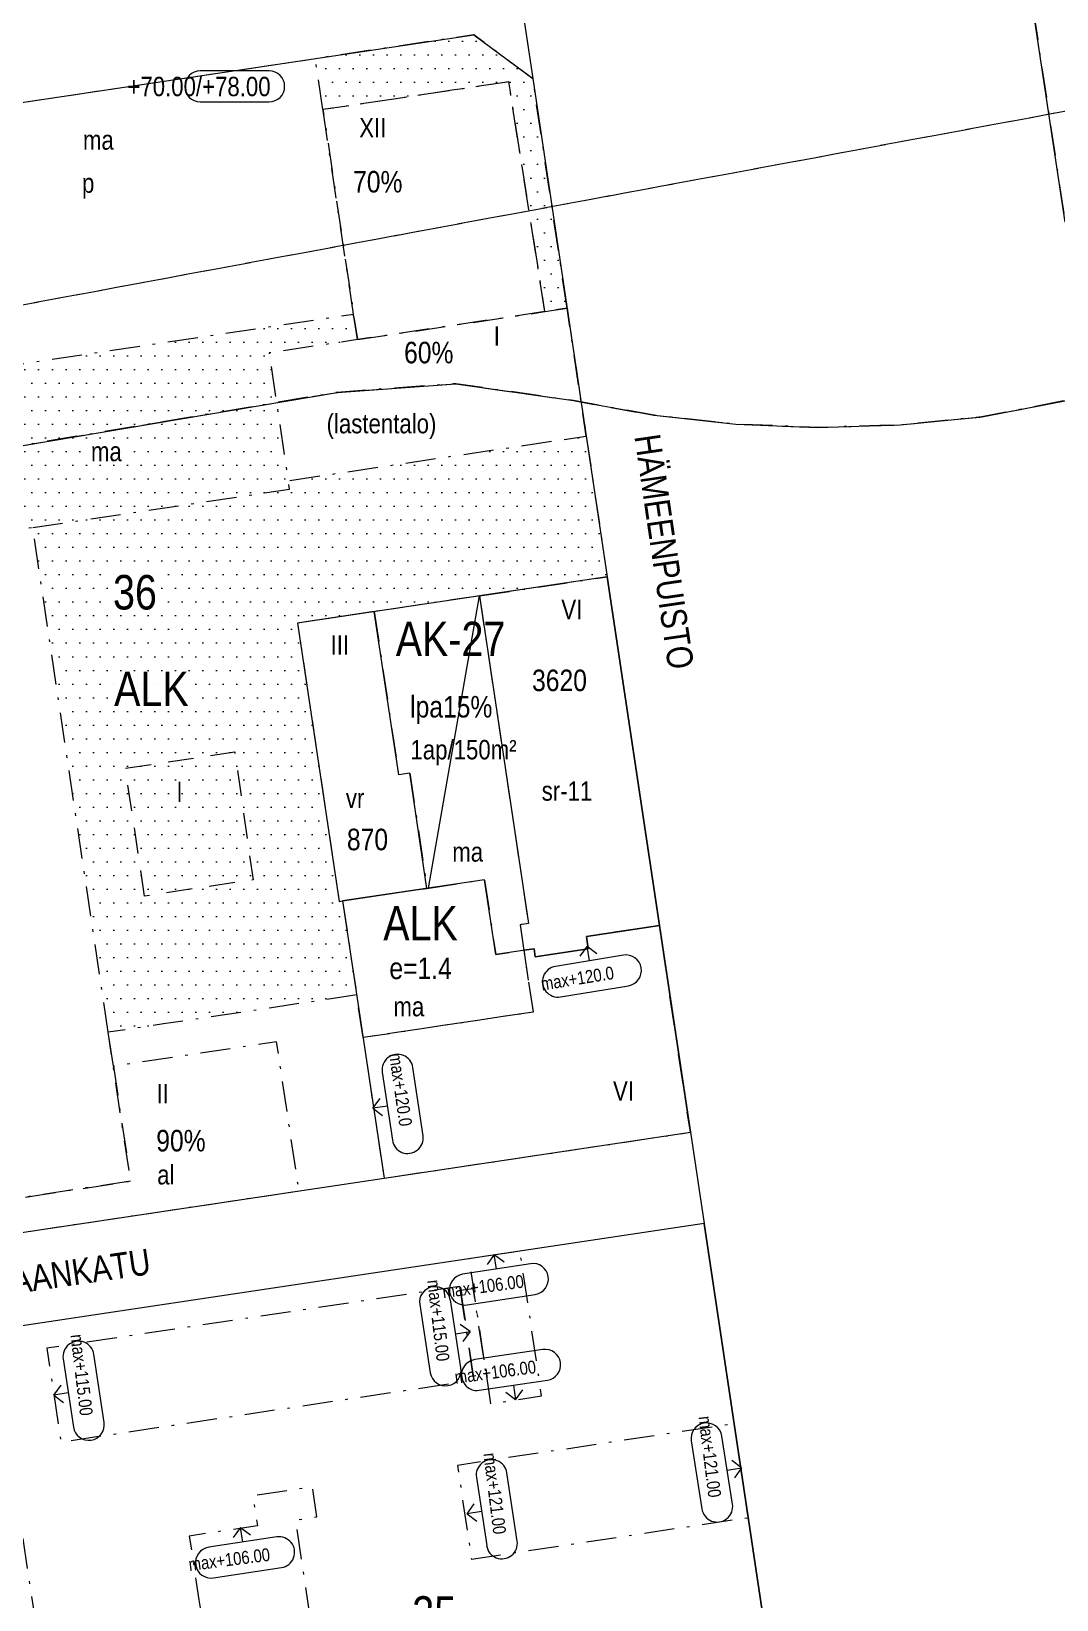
# Model space of a CAD drawing. Header units: metres. Extents: x 24485995 to 24488038, y 6819999 to 6822001.
# Drawn here: x 24486622.3 to 24486741.4, y 6821346.3 to 6821528.3 of the extents above; entities that cross this region are included whole.
import ezdxf

# ---------------------------------------------------------------- set-up
doc = ezdxf.new("R2010")
doc.units = ezdxf.units.M
for name, pattern in [('k10020', [0]), ('k10040', [10.3, 3.5, -1.5, 0.3, -1.5, 3.5]), ('k10050', [8, 3, -2, 3]), ('K10271', [0]), ('k10li0', [0])]:
    doc.linetypes.add(name, pattern=pattern)
for name, color, linetype, lineweight in [('AK_AsemakaavaTeksti_Kadun_puistonnimi', 7, 'Continuous', 0), ('AK_AsemakaavaTeksti_Korttelinumero', 7, 'Continuous', 0), ('AK_AsemakaavaViiva_Kaupunginosan_raja', 7, 'Continuous', 0), ('AK_Kaavamerkinta_Kayttotarkoitusalue', 7, 'Continuous', 0), ('AK_KayttotarkoitusViiva', 7, 'Continuous', 0), ('AK_LiikennointiTeksti_Autopaikkamerkinta_m2', 7, 'Continuous', 0), ('AK_MaanalainenkSymboli', 132, 'Continuous', 0), ('AK_MaanalainenkTeksti_Korkeusmerkinta', 132, 'Continuous', 0), ('AK_MaanalainenkViiva_Alueenosan_raja', 132, 'Continuous', 0), ('AK_MaanalainenkViiva_Liikennealueen_kuvio', 132, 'Continuous', 0), ('AK_MaanalainenkViiva_Ohj_Alueenosan_raja', 132, 'Continuous', 0), ('AK_MuuAsemakaavaTeksti_Alueenosan_kayttotarkoitus', 7, 'Continuous', 0), ('AK_MuuAsemakaavaTeksti_Erityismaarays', 7, 'Continuous', 0), ('AK_MuuAsemakaavaViiva_alueenosan_raja', 7, 'Continuous', 0), ('AK_MuuAsemakaavaViiva_Ohj_alueenosan_raja', 7, 'Continuous', 0), ('AK_Poistettava_merkintä', 7, 'Continuous', 0), ('AK_RakennusalaTeksti_Kerrosala_tai_luku', 7, 'Continuous', 0), ('AK_RakennusalaTeksti_Rakennusoikeus', 7, 'Continuous', 0), ('AK_RakennusalaTeksti_Tehokkuusluku', 7, 'Continuous', 0), ('AK_RakennusalaViiva_Maanalaisen_tilan_viiva', 7, 'Continuous', 0), ('AK_RakennusalaViiva_Rakennusalan_raja__I_', 7, 'Continuous', 0), ('AK_RakentaminenTeksti_Korkeusmerkinta', 7, 'Continuous', 0), ('AK_RakentaminenTeksti_Korkeusmerkinta_ja_soikio', 7, 'Continuous', 0), ('AK_RakentaminenTeksti_Korkeusmerkinta_ja_soikio_ja_nuoli', 7, 'Continuous', 0), ('AK_YmparistoAlue_Istutettava_alue', 7, 'Continuous', 0)]:
    doc.layers.add(name, color=color, linetype=linetype, lineweight=lineweight)
doc.styles.add('ArialNarrow', font='ARIALN.TTF')

# ---------------------------------------------------------------- blocks, each defined once
blk = doc.blocks.new('AKP43')
at = {"layer": 'AK_RakentaminenTeksti_Korkeusmerkinta_ja_soikio', "color": 7, "linetype": 'Continuous', "lineweight": 13}
for p, q in [((4, 1.8), (-4, 1.8)), ((-4, -1.8), (4, -1.8))]:
    blk.add_line(p, q, dxfattribs=at)
for centre, start, end in [((-4, 0), 90, 270), ((4, 0), 270, 90)]:
    blk.add_arc(centre, 1.8, start, end, dxfattribs=at)

msp = doc.modelspace()

# ---------------------------------------------------------------- hatches: boundary and pattern name
at = {"layer": 'AK_YmparistoAlue_Istutettava_alue', "linetype": 'Continuous', "lineweight": 0}
h = msp.add_hatch(dxfattribs=at)
h.set_pattern_fill('DOTS', style=0)
h.paths.add_polyline_path([(24486677.31, 6821525.24), (24486673.67, 6821527.93), (24486655.27, 6821525.18), (24486656.17, 6821519.25), (24486671.41, 6821521.53), (24486674.55, 6821522), (24486677.74, 6821522.47), (24486681.94, 6821495.81), (24486684.51, 6821496.19), (24486680.53, 6821522.86)], flags=0)
h = msp.add_hatch(dxfattribs=at)
h.set_pattern_fill('DOTS', style=0)
h.paths.add_polyline_path([(24486652.26, 6821475.19), (24486652.12, 6821476.17), (24486649.9, 6821491.01), (24486660.16, 6821492.54), (24486659.71, 6821495.52), (24486649.46, 6821493.97), (24486611.26, 6821488.26), (24486589.49, 6821485), (24486585.5, 6821511.71), (24486583.03, 6821511.34), (24486583.47, 6821508.38), (24486585.84, 6821492.55), (24486587.91, 6821478.7), (24486590.38, 6821479.07), (24486595.33, 6821479.81), (24486601.26, 6821480.7), (24486606.21, 6821481.44), (24486607.69, 6821481.66), (24486609.47, 6821469.79), (24486609.61, 6821468.81), (24486614.07, 6821469.47), (24486622.47, 6821470.73), (24486628.9, 6821471.69), (24486641.75, 6821473.62)], flags=0)
h = msp.add_hatch(dxfattribs=at)
h.set_pattern_fill('DOTS', style=0)
h.paths.add_polyline_path([(24486652.26, 6821475.19), (24486641.75, 6821473.62), (24486628.9, 6821471.69), (24486622.47, 6821470.73), (24486631.23, 6821412.16), (24486637.65, 6821413.13), (24486650.18, 6821415), (24486660.08, 6821416.48), (24486658.44, 6821427.4), (24486658.05, 6821427.34), (24486653.22, 6821459.65), (24486662.11, 6821460.98), (24486663.4, 6821461.17), (24486673.05, 6821462.62), (24486673.35, 6821462.66), (24486674.34, 6821462.81), (24486689.17, 6821465.03), (24486686.73, 6821481.35), (24486684.16, 6821480.97), (24486652.12, 6821476.17)], flags=0)

# ---------------------------------------------------------------- linework, layer by layer
at = {"layer": 'AK_AsemakaavaViiva_Kaupunginosan_raja', "linetype": 'k10020', "lineweight": 9, "flags": 128}
for points in [[(24486677.56, 6821542.66), (24486680.52, 6821522.86)], [(24486680.52, 6821522.86), (24486689.18, 6821465.03)], [(24486689.18, 6821465.03), (24486695.23, 6821424.55)], [(24486695.23, 6821424.55), (24486698.82, 6821400.54)], [(24486698.82, 6821400.54), (24486700.43, 6821389.94)], [(24486700.43, 6821389.94), (24486719.77, 6821260.77)]]:
    msp.add_lwpolyline(points, dxfattribs=at)
at = {"layer": 'AK_KayttotarkoitusViiva', "linetype": 'Continuous', "lineweight": 20, "flags": 128}
for points in [[(24486742.33, 6821506.2), (24486737.63, 6821537.57), (24486741.09, 6821538.09), (24486792.53, 6821545.81)], [(24486582.58, 6821514.31), (24486673.67, 6821527.93), (24486680.52, 6821522.86), (24486689.18, 6821465.03)], [(24486585.84, 6821492.55), (24486601.77, 6821386.02), (24486663.26, 6821395.22)], [(24486689.18, 6821465.03), (24486653.22, 6821459.65), (24486658.05, 6821427.34), (24486658.44, 6821427.4)], [(24486689.18, 6821465.03), (24486695.23, 6821424.55)], [(24486695.23, 6821424.55), (24486686.75, 6821423.28), (24486686.97, 6821421.82), (24486680.81, 6821420.9), (24486680.67, 6821421.85), (24486676.22, 6821421.18), (24486674.92, 6821429.86), (24486658.44, 6821427.4)], [(24486658.44, 6821427.4), (24486663.26, 6821395.22)], [(24486663.26, 6821395.22), (24486698.82, 6821400.54), (24486695.23, 6821424.55)], [(24486622.72, 6821246.24), (24486719.77, 6821260.77), (24486700.43, 6821389.94), (24486603.38, 6821375.41), (24486622.72, 6821246.24)]]:
    msp.add_lwpolyline(points, dxfattribs=at)
at = {"layer": 'AK_MaanalainenkViiva_Alueenosan_raja', "linetype": 'k10040', "lineweight": 5, "flags": 128}
msp.add_lwpolyline([(24487904.87, 6822000), (24487912.66, 6821965.55), (24487865.91, 6821959.02), (24487839.01, 6821960.38), (24487795.63, 6821934.66), (24487733.23, 6821897.55), (24487490.51, 6821748.59), (24487460.38, 6821729.37), (24487429.64, 6821710.44), (24487387.98, 6821686.57), (24487345.7, 6821664.47), (24487302.61, 6821644.03), (24487279.84, 6821634.25), (24487264.67, 6821627.98), (24487270.52, 6821613.25), (24487232.97, 6821598.36), (24487181.75, 6821580.35), (24487129.78, 6821564.57), (24487077.19, 6821551.06), (24487055.55, 6821546.21), (24487022.13, 6821539.73), (24487007.31, 6821528.53), (24486995.34, 6821519.49), (24486983.34, 6821510.49), (24486970.66, 6821502.47), (24486957.2, 6821495.86), (24486943.1, 6821490.75), (24486928.63, 6821486.77), (24486923.49, 6821486), (24486908.85, 6821483.8), (24486903.42, 6821482.99), (24486900.75, 6821482.59), (24486891.59, 6821484.39), (24486877.62, 6821489.86), (24486864.68, 6821497.44), (24486853.08, 6821506.95), (24486732.66, 6821483.59), (24486723.17, 6821482.65), (24486713.64, 6821482.36), (24486704.11, 6821482.74), (24486694.63, 6821483.78), (24486685.24, 6821485.47), (24486671.58, 6821487.44), (24486657.81, 6821486.43), (24486560.8, 6821470.08), (24486112.2, 6821386.78), (24486064.09, 6821378.83), (24486015.55, 6821372.78), (24486000, 6821371.46)], dxfattribs=at)
at = {"layer": 'AK_MaanalainenkViiva_Liikennealueen_kuvio', "linetype": 'k10li0', "lineweight": 5, "flags": 128}
msp.add_lwpolyline([(24486000, 6821371.46), (24486015.55, 6821372.78), (24486064.09, 6821378.83), (24486112.2, 6821386.78), (24486560.8, 6821470.08), (24486657.81, 6821486.43), (24486671.58, 6821487.44), (24486685.24, 6821485.47), (24486694.63, 6821483.78), (24486704.11, 6821482.74), (24486713.64, 6821482.36), (24486723.17, 6821482.65), (24486732.66, 6821483.59), (24486853.08, 6821506.95), (24486864.68, 6821497.44), (24486877.62, 6821489.86), (24486891.59, 6821484.39), (24486900.75, 6821482.59), (24486903.42, 6821482.99), (24486908.85, 6821483.8), (24486923.49, 6821486), (24486928.63, 6821486.77), (24486943.1, 6821490.75), (24486957.2, 6821495.86), (24486970.66, 6821502.47), (24486983.34, 6821510.49), (24486995.34, 6821519.49), (24487007.31, 6821528.53), (24487022.13, 6821539.73), (24487055.55, 6821546.21), (24487077.19, 6821551.06), (24487129.78, 6821564.57), (24487181.75, 6821580.35), (24487232.97, 6821598.36), (24487270.52, 6821613.25), (24487264.67, 6821627.98), (24487279.84, 6821634.25), (24487302.61, 6821644.03), (24487345.7, 6821664.47), (24487387.98, 6821686.57), (24487429.64, 6821710.44), (24487460.38, 6821729.37), (24487490.51, 6821748.59), (24487733.23, 6821897.55), (24487795.63, 6821934.66), (24487839.01, 6821960.38), (24487865.91, 6821959.02), (24487912.66, 6821965.55), (24487904.87, 6822000)], dxfattribs=at)
at = {"layer": 'AK_MaanalainenkViiva_Ohj_Alueenosan_raja', "linetype": 'k10050', "lineweight": 5, "flags": 128}
for points in [[(24487904.87, 6822000), (24487909.36, 6821980.14), (24487865.26, 6821974.07), (24487835.25, 6821975.59), (24487787.97, 6821947.56), (24487725.47, 6821910.38), (24487482.55, 6821761.31), (24487452.41, 6821742.08), (24487421.97, 6821723.34), (24487380.77, 6821699.73), (24487339.01, 6821677.9), (24487296.43, 6821657.7), (24487274.02, 6821648.07), (24487241.89, 6821634.81), (24487209.39, 6821622.46), (24487176.55, 6821611.05), (24487143.41, 6821600.58), (24487112.33, 6821592.06), (24487081.26, 6821583.54), (24487052.48, 6821576.81), (24487018.02, 6821570.34), (24486849.52, 6821538.95), (24486695.51, 6821510.35), (24486558.06, 6821484.83), (24486109.6, 6821401.56), (24486061.93, 6821393.68), (24486013.99, 6821387.7), (24486000, 6821386.51)], [(24486903.42, 6821482.99), (24486908.85, 6821483.8), (24486923.49, 6821486), (24486928.63, 6821486.77), (24486943.1, 6821490.75), (24486957.2, 6821495.86), (24486970.66, 6821502.47), (24486983.34, 6821510.49), (24486995.34, 6821519.49), (24487007.31, 6821528.53), (24487022.13, 6821539.73), (24487055.55, 6821546.21), (24487077.19, 6821551.06), (24487129.78, 6821564.57), (24487181.75, 6821580.35), (24487232.97, 6821598.36), (24487270.52, 6821613.25), (24487264.67, 6821627.98), (24487279.84, 6821634.25), (24487302.61, 6821644.03), (24487345.7, 6821664.47), (24487387.98, 6821686.57), (24487429.64, 6821710.44), (24487460.38, 6821729.37), (24487490.51, 6821748.59), (24487733.23, 6821897.55), (24487795.63, 6821934.66), (24487839.01, 6821960.38), (24487865.91, 6821959.02), (24487912.66, 6821965.55), (24487909.36, 6821980.14), (24487865.26, 6821974.07), (24487835.25, 6821975.59), (24487787.97, 6821947.56), (24487725.47, 6821910.38), (24487482.55, 6821761.31), (24487452.41, 6821742.08), (24487421.97, 6821723.34), (24487380.77, 6821699.73), (24487339.01, 6821677.9), (24487296.43, 6821657.7), (24487274.02, 6821648.07), (24487241.89, 6821634.81), (24487209.39, 6821622.46), (24487176.55, 6821611.05), (24487143.41, 6821600.58), (24487112.33, 6821592.06), (24487081.26, 6821583.54), (24487052.48, 6821576.81), (24487018.02, 6821570.34), (24486849.52, 6821538.95), (24486695.51, 6821510.35), (24486558.06, 6821484.83), (24486109.6, 6821401.56), (24486061.93, 6821393.68), (24486013.99, 6821387.7), (24486000, 6821386.51)], [(24486000, 6821371.46), (24486015.55, 6821372.78), (24486064.09, 6821378.83), (24486112.2, 6821386.78), (24486560.8, 6821470.08), (24486657.81, 6821486.43), (24486671.58, 6821487.44), (24486685.24, 6821485.47), (24486694.63, 6821483.78), (24486704.11, 6821482.74), (24486713.64, 6821482.36), (24486723.17, 6821482.65), (24486732.66, 6821483.59), (24486853.08, 6821506.95), (24486864.68, 6821497.44), (24486877.62, 6821489.86), (24486891.59, 6821484.39), (24486900.75, 6821482.59), (24486903.42, 6821482.99)]]:
    msp.add_lwpolyline(points, dxfattribs=at)
at = {"layer": 'AK_MuuAsemakaavaViiva_alueenosan_raja', "linetype": 'k10040', "lineweight": 5, "flags": 128}
for points in [[(24486737.63, 6821537.57), (24486739.98, 6821521.89), (24486742.33, 6821506.2), (24486766.07, 6821509.77), (24486763.73, 6821525.32), (24486761.36, 6821541.15), (24486741.09, 6821538.09), (24486737.63, 6821537.57)], [(24486684.51, 6821496.19), (24486680.52, 6821522.86), (24486677.31, 6821525.24), (24486673.67, 6821527.93), (24486655.28, 6821525.18)], [(24486583.03, 6821511.34), (24486582.58, 6821514.31), (24486655.28, 6821525.18)], [(24486656.16, 6821519.25), (24486655.28, 6821525.18)], [(24486681.94, 6821495.8), (24486677.74, 6821522.48), (24486674.56, 6821522), (24486671.41, 6821521.53), (24486656.16, 6821519.25)], [(24486660.16, 6821492.55), (24486681.94, 6821495.8), (24486677.74, 6821522.48), (24486674.56, 6821522), (24486671.41, 6821521.53), (24486656.16, 6821519.25), (24486659.71, 6821495.51), (24486660.16, 6821492.55)], [(24486659.71, 6821495.51), (24486656.16, 6821519.25)], [(24486681.94, 6821495.8), (24486660.16, 6821492.55), (24486649.9, 6821491.01), (24486652.12, 6821476.18), (24486684.15, 6821480.97), (24486686.73, 6821481.35), (24486684.51, 6821496.19), (24486681.94, 6821495.8)], [(24486681.94, 6821495.8), (24486684.51, 6821496.19)], [(24486684.51, 6821496.19), (24486686.73, 6821481.35)], [(24486611.25, 6821488.26), (24486649.46, 6821493.98), (24486659.71, 6821495.51)], [(24486660.16, 6821492.55), (24486659.71, 6821495.51)], [(24486684.15, 6821480.97), (24486686.73, 6821481.35)], [(24486686.73, 6821481.35), (24486689.18, 6821465.03)], [(24486622.47, 6821470.73), (24486628.9, 6821471.69), (24486641.75, 6821473.62), (24486652.27, 6821475.19), (24486652.12, 6821476.18)], [(24486631.23, 6821412.16), (24486622.47, 6821470.73), (24486614.07, 6821469.47), (24486609.61, 6821468.81), (24486618.59, 6821408.76), (24486619.04, 6821405.79), (24486620.96, 6821392.93), (24486633.82, 6821394.86), (24486631.82, 6821408.2), (24486631.23, 6821412.16)], [(24486674.34, 6821462.81), (24486689.18, 6821465.03)], [(24486674.34, 6821462.81), (24486673.35, 6821462.66), (24486673.05, 6821462.62), (24486663.4, 6821461.17), (24486662.12, 6821460.98)], [(24486674.34, 6821462.81), (24486680.03, 6821424.78), (24486679.04, 6821424.63), (24486679.41, 6821422.18), (24486679.48, 6821421.67)], [(24486662.12, 6821460.98), (24486653.22, 6821459.65), (24486658.05, 6821427.34), (24486658.44, 6821427.4)], [(24486662.12, 6821460.98), (24486664.95, 6821442.02), (24486666.24, 6821442.21), (24486666.31, 6821441.72), (24486668.24, 6821428.86)], [(24486658.44, 6821427.4), (24486660.08, 6821416.48)], [(24486686.75, 6821423.28), (24486686.97, 6821421.82), (24486680.81, 6821420.9), (24486680.67, 6821421.85), (24486679.48, 6821421.67), (24486680.56, 6821414.49), (24486660.82, 6821411.53), (24486663.26, 6821395.22), (24486683, 6821398.17), (24486698.82, 6821400.54), (24486696.38, 6821416.85), (24486695.23, 6821424.55), (24486686.75, 6821423.28)], [(24486679.48, 6821421.67), (24486680.56, 6821414.49)], [(24486660.08, 6821416.48), (24486650.19, 6821415), (24486637.66, 6821413.12), (24486631.23, 6821412.16)], [(24486660.82, 6821411.53), (24486660.08, 6821416.48)], [(24486680.56, 6821414.49), (24486660.82, 6821411.53)], [(24486631.82, 6821408.2), (24486631.23, 6821412.16)], [(24486609.64, 6821404.38), (24486612.16, 6821387.57), (24486621.55, 6821388.98), (24486634.41, 6821390.9), (24486653.37, 6821393.74), (24486650.78, 6821411.04), (24486631.82, 6821408.2), (24486633.82, 6821394.86), (24486620.96, 6821392.93), (24486619.04, 6821405.79), (24486609.64, 6821404.38)], [(24486675.1, 6821372.5), (24486675.62, 6821369.03), (24486681.55, 6821369.96), (24486681.04, 6821373.38), (24486679.56, 6821383.27), (24486679.04, 6821386.73), (24486673.11, 6821385.85), (24486673.55, 6821382.88), (24486673.62, 6821382.38), (24486675.1, 6821372.5)], [(24486672.14, 6821382.16), (24486672.07, 6821382.66), (24486624.1, 6821375.48), (24486625.73, 6821364.6), (24486638.72, 6821366.54), (24486651.08, 6821368.39), (24486673.69, 6821371.78), (24486673.62, 6821372.27), (24486672.14, 6821382.16)], [(24486672.14, 6821382.16), (24486673.62, 6821372.27), (24486675.1, 6821372.5), (24486673.62, 6821382.38), (24486672.14, 6821382.16)], [(24486705.54, 6821355.82), (24486705.46, 6821356.31), (24486703.91, 6821366.7), (24486682.52, 6821363.49), (24486676.58, 6821362.61), (24486671.77, 6821361.88), (24486672.29, 6821358.42), (24486673.4, 6821351.01), (24486678.84, 6821351.82), (24486705.54, 6821355.82)], [(24486622.87, 6821343.19), (24486622.57, 6821345.17), (24486620.24, 6821360.74), (24486608.37, 6821358.96), (24486610.89, 6821342.15), (24486611, 6821341.41), (24486613.47, 6821341.78), (24486622.87, 6821343.19)], [(24486656.7, 6821330.81), (24486654.11, 6821348.12), (24486653, 6821355.54), (24486655.44, 6821355.9), (24486654.96, 6821359.37), (24486652.48, 6821359), (24486648.03, 6821358.33), (24486648.55, 6821354.87), (24486640.64, 6821353.68), (24486641.75, 6821346.27), (24486644.34, 6821328.96), (24486645.08, 6821324.02), (24486647.8, 6821324.42), (24486647.06, 6821329.37), (24486652.25, 6821330.14), (24486656.7, 6821330.81)]]:
    msp.add_lwpolyline(points, dxfattribs=at)
at = {"layer": 'AK_MuuAsemakaavaViiva_Ohj_alueenosan_raja', "linetype": 'k10050', "lineweight": 5, "flags": 128}
msp.add_lwpolyline([(24486635.44, 6821427.96), (24486633.22, 6821442.79), (24486645.92, 6821444.69), (24486648.05, 6821429.84), (24486635.44, 6821427.96)], dxfattribs=at)
at = {"layer": 'AK_Poistettava_merkintä', "linetype": 'k10040', "lineweight": 0, "flags": 128}
msp.add_lwpolyline([(24486668.24, 6821428.86), (24486674.92, 6821429.86), (24486675.78, 6821424.15), (24486676.22, 6821421.18), (24486679.19, 6821421.62), (24486679.48, 6821421.67)], dxfattribs=at)
at = {"layer": 'AK_RakennusalaViiva_Maanalaisen_tilan_viiva', "linetype": 'Continuous', "lineweight": 5, "flags": 128}
msp.add_lwpolyline([(24486674.28, 6821462.8), (24486668.38, 6821428.88)], dxfattribs=at)
at = {"layer": 'AK_RakennusalaViiva_Rakennusalan_raja__I_', "linetype": 'K10271', "lineweight": 9, "flags": 128}
for points in [[(24486689.18, 6821465.03), (24486674.34, 6821462.81), (24486680.03, 6821424.78), (24486679.04, 6821424.63), (24486679.41, 6821422.18), (24486679.48, 6821421.67), (24486680.67, 6821421.85), (24486680.81, 6821420.9), (24486686.97, 6821421.82), (24486686.75, 6821423.28), (24486695.23, 6821424.55), (24486689.18, 6821465.03)], [(24486666.95, 6821428.67), (24486668.24, 6821428.86), (24486666.31, 6821441.72), (24486666.24, 6821442.21), (24486664.95, 6821442.02), (24486662.12, 6821460.98), (24486653.22, 6821459.65), (24486658.05, 6821427.34), (24486658.44, 6821427.4), (24486666.95, 6821428.67)]]:
    msp.add_lwpolyline(points, dxfattribs=at)
at = {"layer": 'AK_RakentaminenTeksti_Korkeusmerkinta_ja_soikio_ja_nuoli', "linetype": 'Continuous', "lineweight": 5, "elevation": 0, "flags": 128}
for points in [[(24486691.05, 6821421.11), (24486683.16, 6821419.8)], [(24486686.83, 6821422.13), (24486686, 6821420.98)], [(24486686.83, 6821422.13), (24486687.98, 6821421.31)], [(24486687.1, 6821420.46), (24486686.83, 6821422.13)], [(24486683.75, 6821416.25), (24486691.64, 6821417.56)]]:
    msp.add_lwpolyline(points, dxfattribs=at)
at = {"layer": 'AK_RakentaminenTeksti_Korkeusmerkinta_ja_soikio_ja_nuoli', "linetype": 'Continuous', "lineweight": 5, "flags": 128}
for points in [[(24486663.05, 6821407.53), (24486664.22, 6821399.62)], [(24486667.78, 6821400.15), (24486666.61, 6821408.06)], [(24486661.95, 6821403.33), (24486662.8, 6821404.46)], [(24486663.64, 6821403.58), (24486661.95, 6821403.33)], [(24486661.95, 6821403.33), (24486663.09, 6821402.49)], [(24486676.05, 6821386.35), (24486675.22, 6821385.21)], [(24486676.05, 6821386.35), (24486677.19, 6821385.52)], [(24486676.31, 6821384.67), (24486676.05, 6821386.35)], [(24486680.26, 6821385.29), (24486672.36, 6821384.06)], [(24486672.18, 6821373.19), (24486670.95, 6821381.09)], [(24486672.91, 6821380.5), (24486680.82, 6821381.73)], [(24486667.39, 6821380.54), (24486668.62, 6821372.63)], [(24486671.56, 6821377.14), (24486673.24, 6821377.4)], [(24486673.24, 6821377.4), (24486672.1, 6821378.23)], [(24486673.24, 6821377.4), (24486672.41, 6821376.26)], [(24486625.99, 6821374.24), (24486627.18, 6821366.32)], [(24486630.74, 6821366.85), (24486629.56, 6821374.77)], [(24486681.69, 6821375.33), (24486673.78, 6821374.15)], [(24486624.9, 6821370.03), (24486625.74, 6821371.17)], [(24486626.58, 6821370.28), (24486624.9, 6821370.03)], [(24486624.9, 6821370.03), (24486626.04, 6821369.19)], [(24486674.31, 6821370.59), (24486682.22, 6821371.77)], [(24486678.52, 6821369.5), (24486677.38, 6821370.34)], [(24486678.27, 6821371.18), (24486678.52, 6821369.5)], [(24486678.52, 6821369.5), (24486679.36, 6821370.63)], [(24486698.92, 6821364.72), (24486700.16, 6821356.82)], [(24486703.72, 6821357.38), (24486702.47, 6821365.28)], [(24486678.72, 6821353.1), (24486677.53, 6821361.01)], [(24486703.1, 6821361.33), (24486704.78, 6821361.6)], [(24486704.78, 6821361.6), (24486703.63, 6821362.43)], [(24486704.78, 6821361.6), (24486703.94, 6821360.45)], [(24486673.97, 6821360.47), (24486675.17, 6821352.56)], [(24486672.89, 6821356.26), (24486673.72, 6821357.4)], [(24486674.57, 6821356.52), (24486672.89, 6821356.26)], [(24486672.89, 6821356.26), (24486674.02, 6821355.42)], [(24486646.59, 6821354.65), (24486645.75, 6821353.51)], [(24486646.59, 6821354.65), (24486647.73, 6821353.81)], [(24486646.84, 6821352.97), (24486646.59, 6821354.65)], [(24486650.8, 6821353.57), (24486642.89, 6821352.37)], [(24486643.43, 6821348.81), (24486651.34, 6821350.01)]]:
    msp.add_lwpolyline(points, dxfattribs=at)
at = {"layer": 'AK_RakentaminenTeksti_Korkeusmerkinta_ja_soikio_ja_nuoli', "linetype": 'Continuous', "lineweight": 5}
for centre, start, end in [((24486691.34, 6821419.33, 0), 279.3874, 99.3874), ((24486683.45, 6821418.03, 0), 99.3874, 279.3874), ((24486680.54, 6821383.51), 278.8449, 98.8449), ((24486672.64, 6821382.28), 98.8449, 278.8449), ((24486669.17, 6821380.82), 8.838, 188.838), ((24486627.77, 6821374.5), 8.4866, 188.4866), ((24486674.05, 6821372.37), 98.4922, 278.4922), ((24486681.96, 6821373.55), 278.4922, 98.4922), ((24486670.4, 6821372.91), 188.838, 8.838), ((24486628.96, 6821366.59), 188.4866, 8.4866), ((24486651.07, 6821351.79), 278.6334, 98.6334), ((24486643.16, 6821350.59), 98.6334, 278.6334)]:
    msp.add_arc(centre, 1.8, start, end, dxfattribs=at)
for centre, major_axis, start_param, end_param in [((24486664.83, 6821407.8), (0.26, -1.78), 1.570796, 4.712389), ((24486666, 6821399.88), (0.26, -1.78), 4.712389, 7.853982), ((24486700.7, 6821365), (-1.78, -0.28), 3.141593, 6.283185), ((24486675.75, 6821360.74), (0.27, -1.78), 1.570796, 4.712389), ((24486701.94, 6821357.1), (-1.78, -0.28), 0, 3.141593), ((24486676.94, 6821352.83), (0.27, -1.78), 4.712389, 7.853982)]:
    msp.add_ellipse(centre, major_axis=major_axis, ratio=1, start_param=start_param, end_param=end_param, dxfattribs=at)

# ---------------------------------------------------------------- block references
at = {"layer": 'AK_MaanalainenkSymboli', "color": 133, "lineweight": 5, "true_color": 0x40e0d0}
msp.add_blockref('AKP43', (24486645.91, 6821521.95), dxfattribs=at)

# ---------------------------------------------------------------- texts
at = {"layer": 'AK_AsemakaavaTeksti_Kadun_puistonnimi', "linetype": 'Continuous', "lineweight": 5, "style": 'ArialNarrow'}
for s, rotation, p in [('HÄMEENPUISTO', 278.3363, (24486692.31, 6821481.33)), ('PUUVILLATEHTAANKATU', 8.2563, (24486594.92, 6821378.09))]:
    msp.add_text(s, height=3, rotation=rotation, dxfattribs=at).set_placement(p)
at = {"layer": 'AK_AsemakaavaTeksti_Korttelinumero', "linetype": 'Continuous', "lineweight": 5, "style": 'ArialNarrow'}
for s, p in [('36', (24486631.78, 6821461.23)), ('35', (24486666.53, 6821342.69))]:
    msp.add_text(s, height=4, dxfattribs=at).set_placement(p)
at = {"layer": 'AK_Kaavamerkinta_Kayttotarkoitusalue', "linetype": 'Continuous', "lineweight": 0, "style": 'ArialNarrow'}
for s, p in [('AK-27', (24486664.61, 6821455.81)), ('ALK', (24486631.91, 6821450.02)), ('ALK', (24486663.16, 6821422.81))]:
    msp.add_text(s, height=4, dxfattribs=at).set_placement(p)
at = {"layer": 'AK_LiikennointiTeksti_Autopaikkamerkinta_m2', "linetype": 'Continuous', "lineweight": 0, "style": 'ArialNarrow'}
msp.add_text('1ap/150m²', height=2.25, dxfattribs=at).set_placement((24486666.32, 6821443.83))
at = {"layer": 'AK_MaanalainenkTeksti_Korkeusmerkinta', "linetype": 'Continuous', "lineweight": 0, "style": 'ArialNarrow'}
msp.add_text('+70.00/+78.00', height=2.25, dxfattribs=at).set_placement((24486633.45, 6821520.81))
at = {"layer": 'AK_MuuAsemakaavaTeksti_Alueenosan_kayttotarkoitus', "linetype": 'Continuous', "lineweight": 0, "style": 'ArialNarrow'}
for s, p in [('ma', (24486628.29, 6821514.6)), ('p', (24486628.18, 6821509.6)), ('(lastentalo)', (24486656.58, 6821481.68)), ('ma', (24486629.22, 6821478.44)), ('l', (24486639.21, 6821438.87)), ('ma', (24486671.18, 6821431.96)), ('ma', (24486664.34, 6821414.01)), ('al', (24486636.91, 6821394.49))]:
    msp.add_text(s, height=2.25, dxfattribs=at).set_placement(p)
at = {"layer": 'AK_MuuAsemakaavaTeksti_Erityismaarays', "linetype": 'Continuous', "lineweight": 0, "style": 'ArialNarrow'}
for s, p in [('sr-11', (24486681.56, 6821439.04)), ('vr', (24486658.82, 6821438.19))]:
    msp.add_text(s, height=2.25, dxfattribs=at).set_placement(p)
at = {"layer": 'AK_RakennusalaTeksti_Kerrosala_tai_luku', "linetype": 'Continuous', "lineweight": 0, "style": 'ArialNarrow'}
for s, p in [('XII', (24486660.37, 6821516.03)), ('I', (24486675.99, 6821491.86)), ('VI', (24486683.84, 6821460.1)), ('III', (24486657.04, 6821455.99)), ('VI', (24486689.84, 6821404.22)), ('II', (24486636.83, 6821403.9))]:
    msp.add_text(s, height=2.25, dxfattribs=at).set_placement(p)
at = {"layer": 'AK_RakennusalaTeksti_Rakennusoikeus', "linetype": 'Continuous', "lineweight": 0, "style": 'ArialNarrow'}
for s, p in [('70%', (24486659.66, 6821509.63)), ('60%', (24486665.58, 6821489.8)), ('3620', (24486680.44, 6821451.75)), ('lpa15%', (24486666.28, 6821448.69)), ('870', (24486658.94, 6821433.28)), ('90%', (24486636.8, 6821398.32))]:
    msp.add_text(s, height=2.5, dxfattribs=at).set_placement(p)
at = {"layer": 'AK_RakennusalaTeksti_Tehokkuusluku', "linetype": 'Continuous', "lineweight": 0, "style": 'ArialNarrow'}
msp.add_text('e=1.4', height=2.5, dxfattribs=at).set_placement((24486663.87, 6821418.33))
at = {"layer": 'AK_RakentaminenTeksti_Korkeusmerkinta', "linetype": 'Continuous', "lineweight": 0, "style": 'ArialNarrow'}
for s, rotation, p in [('max+120.0', 9.158, (24486681.6, 6821416.99, 0)), ('max+120.0', 278.1931, (24486663.83, 6821409.62)), ('max+115.00', 276.7761, (24486668.26, 6821383.33)), ('max+106.00', 7.5717, (24486670.14, 6821381.28)), ('max+115.00', 276.7761, (24486626.84, 6821377.01)), ('max+106.00', 7.5717, (24486671.56, 6821371.35)), ('max+121.00', 277.0624, (24486699.76, 6821367.51)), ('max+121.00', 277.0624, (24486674.79, 6821363.24)), ('max+106.00', 7.2786, (24486640.66, 6821349.61))]:
    msp.add_text(s, height=1.5, rotation=rotation, dxfattribs=at).set_placement(p)

doc.saveas('drawing.dxf')
